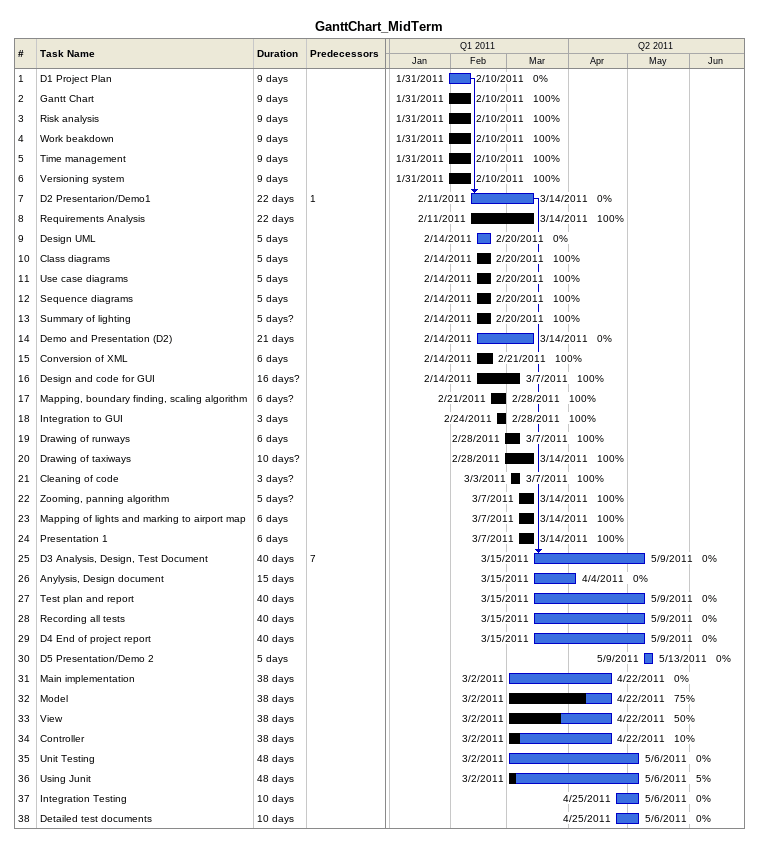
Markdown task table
GanttChart_MidTerm

| ID | Task | Duration | Start | Finish | Predecessors | % complete |
|---|---|---|---|---|---|---|
| 1 | D1 Project Plan | 9d | 2011-01-31 | 2011-02-10 |  | 0 |
| 2 | Gantt Chart | 9d | 2011-01-31 | 2011-02-10 |  | 100 |
| 3 | Risk analysis | 9d | 2011-01-31 | 2011-02-10 |  | 100 |
| 4 | Work beakdown | 9d | 2011-01-31 | 2011-02-10 |  | 100 |
| 5 | Time management | 9d | 2011-01-31 | 2011-02-10 |  | 100 |
| 6 | Versioning system | 9d | 2011-01-31 | 2011-02-10 |  | 100 |
| 7 | D2 Presentarion/Demo1 | 22d | 2011-02-11 | 2011-03-14 | 1 | 0 |
| 8 | Requirements Analysis | 22d | 2011-02-11 | 2011-03-14 |  | 100 |
| 9 | Design UML | 5d | 2011-02-14 | 2011-02-20 |  | 0 |
| 10 | Class diagrams | 5d | 2011-02-14 | 2011-02-20 |  | 100 |
| 11 | Use case diagrams | 5d | 2011-02-14 | 2011-02-20 |  | 100 |
| 12 | Sequence diagrams | 5d | 2011-02-14 | 2011-02-20 |  | 100 |
| 13 | Summary of lighting | 5d? | 2011-02-14 | 2011-02-20 |  | 100 |
| 14 | Demo and Presentation (D2) | 21d | 2011-02-14 | 2011-03-14 |  | 0 |
| 15 | Conversion of XML | 6d | 2011-02-14 | 2011-02-21 |  | 100 |
| 16 | Design and code for GUI | 16d? | 2011-02-14 | 2011-03-07 |  | 100 |
| 17 | Mapping, boundary finding, scaling algorithm | 6d? | 2011-02-21 | 2011-02-28 |  | 100 |
| 18 | Integration to GUI | 3d | 2011-02-24 | 2011-02-28 |  | 100 |
| 19 | Drawing of runways | 6d | 2011-02-28 | 2011-03-07 |  | 100 |
| 20 | Drawing of taxiways | 10d? | 2011-02-28 | 2011-03-14 |  | 100 |
| 21 | Cleaning of code | 3d? | 2011-03-03 | 2011-03-07 |  | 100 |
| 22 | Zooming, panning algorithm | 5d? | 2011-03-07 | 2011-03-14 |  | 100 |
| 23 | Mapping of lights and marking to airport map | 6d | 2011-03-07 | 2011-03-14 |  | 100 |
| 24 | Presentation 1 | 6d | 2011-03-07 | 2011-03-14 |  | 100 |
| 25 | D3 Analysis, Design, Test Document | 40d | 2011-03-15 | 2011-05-09 | 7 | 0 |
| 26 | Anylysis, Design document | 15d | 2011-03-15 | 2011-04-04 |  | 0 |
| 27 | Test plan and report | 40d | 2011-03-15 | 2011-05-09 |  | 0 |
| 28 | Recording all tests | 40d | 2011-03-15 | 2011-05-09 |  | 0 |
| 29 | D4 End of project report | 40d | 2011-03-15 | 2011-05-09 |  | 0 |
| 30 | D5 Presentation/Demo 2 | 5d | 2011-05-09 | 2011-05-13 |  | 0 |
| 31 | Main implementation | 38d | 2011-03-02 | 2011-04-22 |  | 0 |
| 32 | Model | 38d | 2011-03-02 | 2011-04-22 |  | 75 |
| 33 | View | 38d | 2011-03-02 | 2011-04-22 |  | 50 |
| 34 | Controller | 38d | 2011-03-02 | 2011-04-22 |  | 10 |
| 35 | Unit Testing | 48d | 2011-03-02 | 2011-05-06 |  | 0 |
| 36 | Using Junit | 48d | 2011-03-02 | 2011-05-06 |  | 5 |
| 37 | Integration Testing | 10d | 2011-04-25 | 2011-05-06 |  | 0 |
| 38 | Detailed test documents | 10d | 2011-04-25 | 2011-05-06 |  | 0 |
